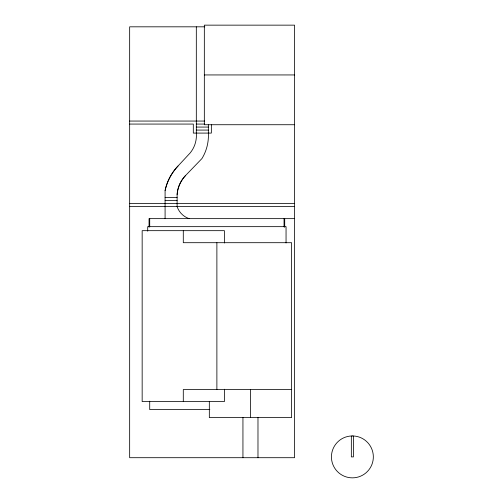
<?xml version="1.0" encoding="UTF-8"?>
<svg xmlns="http://www.w3.org/2000/svg" width="503" height="503" viewBox="0 0 503 503"><rect width="100%" height="100%" fill="white"/><g stroke="black" fill="none" stroke-linecap="round" stroke-linejoin="round"><path stroke-width="0.75" d="M165.085 218.642L165.085 190.568A48.973 48.973 0 0 1 178.018 166.028L190.253 152.849A27.646 27.646 0 0 0 196.315 133.088L196.315 26.822M189.141 218.642A19.045 19.045 0 0 1 177.113 206.607L177.113 194.579A31.997 31.997 0 0 1 185.318 175.786L201.942 158.558A44.013 44.013 0 0 0 208.343 133.088L208.343 124.813M204.815 26.822L129.661 26.822L129.661 457.705L294.557 457.705L294.557 25.15L204.331 25.15L204.331 124.731L294.557 124.731M204.331 74.941L294.557 74.941M129.661 121.053L204.583 121.053M129.661 124.065L193.309 124.065L193.309 133.088L211.354 133.088L211.354 124.813M196.315 124.065L204.583 124.065M196.315 127.07L208.343 127.07M196.315 130.076L208.343 130.076M165.085 197.591L177.113 197.591M165.085 200.596L177.113 200.596M129.661 203.602L294.557 203.602M129.661 206.607L294.557 206.607M294.557 218.642L149.045 218.642L149.045 227.123M291.595 389.536L183.293 389.536L183.293 401.564M209.852 409.587L149.712 409.587L149.712 401.187M353.433 436.019L353.433 456.9L351.339 456.9L351.339 436.019M286.05 242.955L286.05 226.658L147.706 226.658L147.706 231.173M284.711 218.642L284.711 227.249M284.044 218.642L284.044 226.91M257.982 417.465L257.982 457.705M250.463 389.36L250.463 417.609M242.943 417.465L242.943 457.705M224.426 243.006L224.426 230.67L142.16 230.67L142.16 401.564L224.426 401.564L224.426 389.228M216.881 242.698L216.881 389.536M209.33 401.306L209.33 417.609L291.595 417.609L291.595 242.698L183.293 242.698L183.293 230.67M149.712 218.642L149.712 226.91M165.085 190.568A53.312 53.312 0 0 1 178.018 166.028M177.113 194.579A29.425 29.425 0 0 1 185.318 175.786M352.389 435.95L349.654 436.126A20.95 20.95 0 0 0 334.715 468.155A20.95 20.95 0 0 0 370.057 468.155A20.95 20.95 0 0 0 355.124 436.126L352.389 435.95"/></g></svg>
